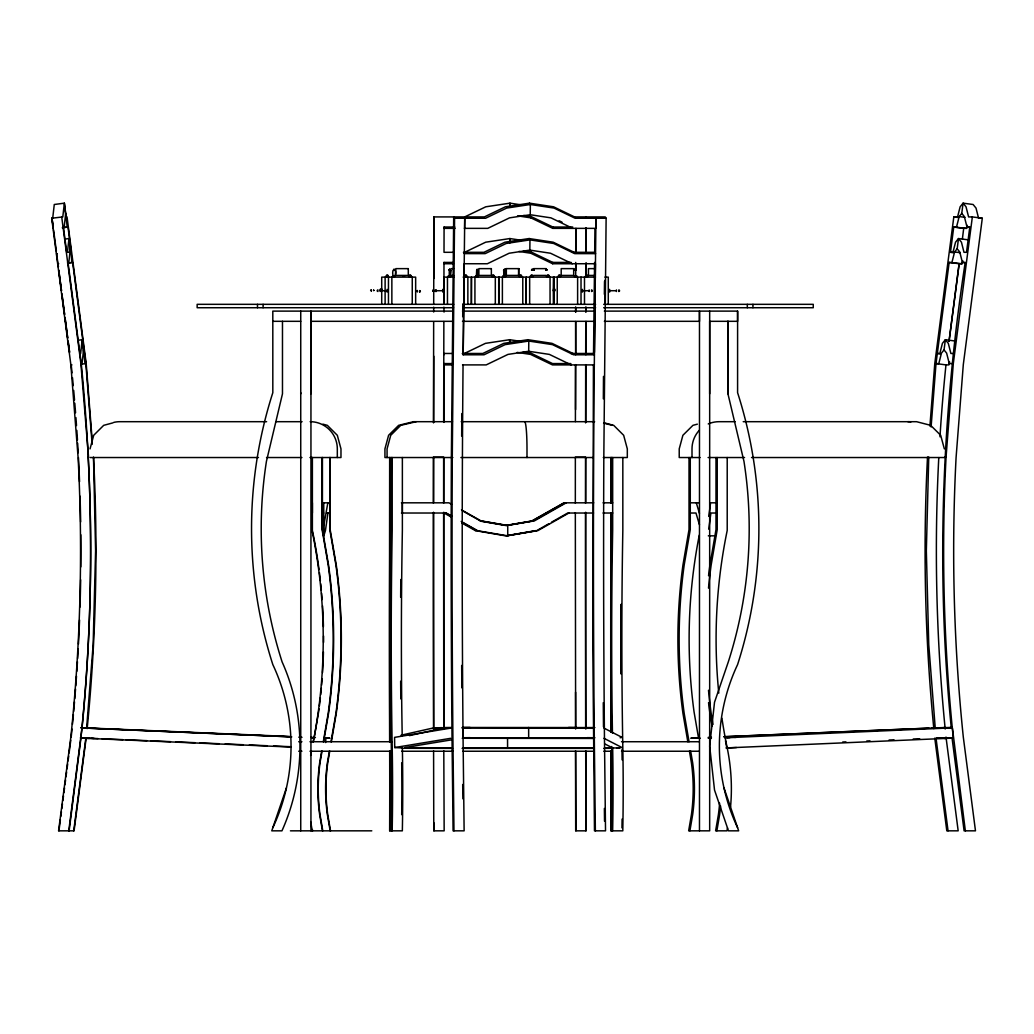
<?xml version="1.0" encoding="UTF-8"?>
<svg xmlns="http://www.w3.org/2000/svg" width="1034" height="1034" viewBox="0 0 1034 1034"><rect width="100%" height="100%" fill="white"/><g stroke="black" fill="none" stroke-linecap="round" stroke-linejoin="round"><path stroke-width="1.5" d="M300.739 830.832L300.739 392.687M310.937 830.832L310.95 311.118L310.937 393.825M327.946 513.019L325.426 530.649L323.81 535.819L323.396 520.89M370.637 290.257L370.637 290.153M373.701 290.399C373.688 289.21 373.701 291.678 373.688 290.166M380.486 291.058L380.486 288.913L380.499 291.187M433.492 422.893L433.66 321.677M433.621 457.61L433.621 457.532A1792.866 31.291 -90 0 0 433.582 502.602M433.66 422.299L433.763 356.2M443.612 512.696L443.754 727.936L434.719 727.936M443.612 503.157L443.638 457.08L433.44 457.08A1802.986 31.472 90 0 0 433.414 503.144M443.676 421.613L443.857 321.522M443.935 364.627L443.935 364.886A1792.025 31.278 -90 0 0 443.844 422.402M575.331 512.696L575.628 727.561M575.331 503.157L575.356 457.08L585.554 457.08A1802.986 31.472 -90 0 0 585.515 503.144M575.408 421.613L575.486 365.183M575.654 364.627L575.654 364.886A1792.025 31.278 -90 0 0 575.589 409.606M585.593 422.893L585.671 365.183M585.722 457.61L585.722 457.532A1792.866 31.291 90 0 0 585.696 502.602M585.774 422.299L585.851 364.627M709.673 393.825L709.673 321.315L737.591 321.315L737.591 311.118L604.36 311.118M727.949 393.825L727.949 321.315L727.949 393.825L743.963 461.332A435.56 435.56 0 0 1 728.311 661.889L714.52 702.241L709.673 746.147L709.673 830.832L688.657 830.832L691.423 814.663A190.075 188.653 90 0 0 691.423 762.808L689.419 751.123M737.604 311.118L737.591 392.687A444.788 444.788 0 0 1 737.591 664.578A191.717 191.717 0 0 0 737.591 827.704M380.499 289.972L380.473 290.373M389.831 830.832L389.87 816.033A200.131 3.49 90 0 0 389.844 750.942M433.685 312.01L433.698 307.176M433.698 303.944L433.905 216.92L484.39 216.92L505.38 206.8L529.473 203.168L553.565 206.8L574.542 216.92M433.944 278.508L433.905 216.92M444.051 312.087L443.896 307.137M443.896 303.944L443.987 262.416L453.163 262.416M454.766 227.028L444.077 227.028L444.013 252.309L453.538 252.309M509.633 342.629L509.646 339.708L521.731 341.53M509.865 242.938L509.878 238.557L521.963 240.366M509.956 206.089L509.956 203.168L522.041 204.99M575.576 321.522L575.679 354.778M575.602 311.932L575.615 307.137M575.679 276.789L575.718 262.416M575.731 252.309L575.796 228.617M575.692 352.387L575.757 321.755M575.783 312.087L575.796 307.253M575.873 270.184L575.886 263.722M575.925 251.107L575.964 228.346M585.696 353.912L585.774 321.677M585.8 312.01L585.8 307.176M585.877 276.556L585.903 263.657M585.929 252.374L585.981 228.204M585.877 354.791L585.955 321.419M585.968 311.88L585.981 307.111M586.058 275.328L586.084 262.636M586.11 253.123L586.162 227.751M611.094 830.832L611.094 829.526A200.131 3.49 -90 0 0 611.107 750.942M381.83 289.985L381.856 289.055M419.623 292.195L419.662 290.567M553.293 290.205L553.319 288.977M461.681 436.128L461.836 413.548M463.051 364.627L463.051 364.886A1792.025 156.186 -90 0 0 463.051 737.048L464.124 830.832L453.086 830.832L452.026 738.095A1802.986 157.142 90 0 1 451.38 457.08L453.693 216.92L454.572 218.239L452.272 457.61A1792.866 156.263 -90 0 0 452.905 737.048L453.965 830.832M554.676 288.977L554.676 291.006M593.413 365.183L592.779 644.596L594.472 830.832L605.523 830.832L604.451 737.048A1792.866 156.263 90 0 1 603.817 457.61L606.118 218.239L605.252 216.92L573.689 216.92M594.292 364.627L594.292 364.886A1792.025 156.186 -90 0 0 594.292 737.048L595.364 830.832M603.339 398.84L603.494 376.402M393.398 276.737C390.296 267.354 398.387 267.703 394.561 276.776M449.299 269.939L449.247 276.815M462.715 316.727L462.857 303.944M594.576 262.416L593.529 353.473L594.408 354.778L573.573 354.791L552.492 344.632L528.801 341.052L505.096 344.632L484.015 354.791L463.18 354.791L464.731 218.239L464.615 228.359M476.687 269.939L476.377 276.647L477.63 276.608M504.514 269.887L503.636 270.081L504.023 276.53M504.01 269.977L503.661 276.737M462.521 364.899L486.2 364.899L507.978 354.404L528.684 351.276L528.801 341.052L527.909 339.708L503.829 343.353L482.839 353.473L462.301 353.473L463.167 354.778M463.193 352.387L464.214 263.735L487.35 263.748L509.129 253.24L529.835 250.112L529.951 239.888L529.072 238.557L504.98 242.189L483.99 252.309L463.452 252.309L464.318 253.614L485.166 253.627L506.246 243.468L529.951 239.888L553.642 243.468L574.723 253.627L595.571 253.627L594.692 252.309L594.951 228.617M464.382 228.359L487.751 228.359L509.542 217.851L530.235 214.736L530.352 204.499L529.473 203.168M604.36 294.276L604.515 281.39M553.319 291.006L553.293 290.554M594.434 352.387L595.455 263.735L552.673 263.748L530.804 253.24L518.939 251.456M391.304 830.832L391.55 814.663A190.075 16.57 90 0 0 391.55 762.808L390.8 713.357A543.729 47.383 -90 0 1 390.8 565.042L391.343 457.532M392.196 830.832L392.416 816.033A200.131 17.436 90 0 0 392.209 747.957A533.673 46.517 -90 0 1 392.209 530.442L392.209 457.532M420.321 291.523L420.334 291.265M611.766 830.832L611.999 814.663A190.075 16.57 -90 0 0 611.999 762.808L611.753 746.509M612.645 830.832L612.671 829.526A200.131 17.436 -90 0 0 612.671 747.957L619.56 747.957M621.964 827.898L622.093 819.07M323.745 502.821L323.81 535.819M419.636 291.42L419.662 290.657M419.662 291.342L419.636 292.066M554.663 289.494L554.663 290.748M968.522 239.888L958.492 238.557L957.174 248.78L959.746 251.96L962.408 262.416L965.2 262.416C941.625 416.288 935.938 572.952 951.28 727.936L952.379 727.936L965.355 830.832M325.645 742.554L325.865 738.198L329.936 738.211L327.7 738.095M450.255 276.698L450.734 270.132L450.307 276.647M477.501 269.9L477.721 276.698L476.868 276.841M505.083 276.776L505.587 270.132L503.881 269.939M68.761 830.832L82.035 727.936C94.004 606.816 93.215 484.662 81.247 363.58L68.024 262.416L68.826 262.416L70.325 248.78L68.994 238.557L64.664 239.125M80.807 727.69L86.636 727.936L93.15 644.596L95.593 550.838L93.499 457.08A1802.986 1801.887 -90 0 1 87.166 728.608M929.915 426.098L934.775 363.58L953.813 216.92L957.562 216.92L960.134 206.8L963.081 203.168L973.11 204.499L976.018 208.08L978.591 218.252L982.3 218.239L963.3 364.627L956.075 457.61A1792.866 1779.501 90 0 0 963.3 737.048L975.476 830.832L964.102 830.832L952.068 738.095L953.141 738.095L726.669 747.905M931.091 426.964L936.016 363.58L949.147 262.416L962.008 263.748L962.77 260.736M939.971 436.8A1792.025 1778.674 -90 0 1 945.968 364.886L945.994 364.627M953.309 738.095A1802.986 1789.544 -90 0 1 946.058 457.08L953.309 363.58L972.348 216.92L982.3 218.239M517.22 352.4L530.571 354.404L552.44 364.899L594.304 364.899L595.959 218.239L595.855 228.359L552.751 228.359L552.88 227.028L531.101 216.571L523.54 215.434M552.673 263.748L552.789 262.416L531.024 251.96L523.462 250.823M953.296 252.684L950.466 252.309L953.736 227.028L966.596 228.359L967.359 225.36M945.981 364.886L936.016 363.58L938.807 363.58L941.457 353.124L944.042 349.931L945.36 339.708L955.39 341.052M956.528 227.028L959.177 216.571L961.762 213.392L963.081 203.168L966.027 206.8L968.599 216.92L972.348 216.92M949.031 341.298L959.1 263.722M962.395 238.97L963.688 228.346L966.596 228.359M58.938 830.832L60.386 819.704M60.799 816.524L61.433 811.755M61.846 808.575L62.467 803.806M62.88 800.626L63.501 795.857M63.914 792.677L64.547 787.908M64.961 784.728L65.581 779.959M65.995 776.78L66.615 772.023M67.042 768.844L67.662 764.074M68.076 760.895L68.696 756.125M69.11 752.946L70.777 740.228M69.123 830.832L80.936 738.095L89.402 738.444M73.724 830.832L85.848 738.095L94.094 738.444M949.044 341.298L959.177 263.735L962.008 263.748M708.755 516.38L710.591 502.821L716.394 502.821M708.717 529.175L710.901 513.019L716.704 513.019M327.843 502.821L323.823 525.479M552.751 228.359L530.881 217.851L531.101 216.571M530.804 253.24L531.024 251.96M314.142 737.837L318.601 711.987A533.673 533.35 90 0 0 319.028 708.846M321.677 751.123L319.661 762.808A190.075 189.959 90 0 0 319.661 814.663L322.453 830.832M323.293 741.766L328.192 713.357A543.729 543.393 -90 0 0 328.192 565.042L322.078 529.589L322.078 457.532M322.039 751.123L320.01 762.808A190.075 189.959 90 0 0 320.01 814.663L322.802 830.832M323.642 741.766L328.553 713.357A543.729 543.393 -90 0 0 328.553 565.042L322.427 529.589L322.427 457.532M329.407 751.123L327.377 762.808A190.075 189.959 -90 0 0 327.377 814.663L330.169 830.832M331.009 741.766L335.921 713.357A543.729 543.393 -90 0 0 335.921 565.042L329.794 529.589L329.794 457.532M329.756 751.123L327.739 762.808A190.075 189.959 -90 0 0 327.739 814.663L330.531 830.832M331.371 741.766L336.27 713.357A543.729 543.393 90 0 0 336.27 565.042L330.156 529.589L330.156 457.532M689.898 830.832L692.664 814.663A190.075 188.653 90 0 0 692.664 762.808L690.66 751.123M716.859 830.832L719.638 814.663A190.075 188.653 -90 0 0 720.62 806.055M727.497 827.872L726.98 830.832L715.618 830.832L718.397 814.663A190.075 188.653 -90 0 0 719.612 803.172M313.173 742.166L313.935 737.837L311.997 737.759M86.145 738.095L74.073 830.832L58.576 830.832L70.842 737.048A1792.866 1791.78 -90 0 0 78.106 457.61L70.842 364.627L51.7 218.239L52.695 218.252L54.272 204.499L64.367 203.168L65.698 213.392L64.198 227.028L63.397 227.028L66.693 252.309L67.417 252.309L68.994 238.557L70.467 250.861M77.886 340.289L82.216 339.708L83.547 349.931L82.048 363.58L81.247 363.58M951.939 262.416L954.589 251.96L957.174 248.78M949.639 361.9L948.876 364.899L946.058 364.899M90.048 448.885L93.706 435.288L103.697 425.336L112.965 422.854M286.431 787.934L271.761 830.832L281.946 830.832C305.87 777.529 306.025 715.218 282.101 661.902A435.56 435.56 0 0 1 266.436 461.332L282.476 393.825L282.476 321.315M449.893 270.326L449.002 270.029L449.893 269.887M450.41 269.577L449.247 269.499L450.217 269.396M477.876 269.577L476.739 269.46L477.811 269.615M478.096 270.184L476.687 270.236M504.191 269.538L505.355 269.538L504.204 269.37M505.548 270.184L504.256 270.313M533.35 270.029L531.463 270.081L533.971 270.197M574.852 276.647L576.158 276.608M395.027 270.184L393.398 270.132M450.63 270.081L449.816 270.326M532.652 276.608L531.127 276.517L532.329 276.841M547.051 269.887L546.43 270.081M565.055 502.821L533.221 520.89L506.841 525.479L480.383 520.89L462.25 510.68M566.193 502.821L534.423 520.865L506.841 525.479M548.821 523.747L536.672 530.649L506.841 535.819L537.874 530.61L568.855 513.019M551.523 522.222L567.705 513.019L593.529 513.019M531.941 520.89L563.982 502.821L593.71 502.821M564.422 502.821L532.42 520.865L505.6 525.492L480.345 521.136M389.663 751.123L389.702 762.808A190.075 3.322 90 0 1 389.702 814.663L389.65 830.832L402.355 830.832L402.368 829.526A200.131 17.436 90 0 0 402.368 747.957L401.709 748.28L452.543 748.383M612.671 747.957L612.012 748.28M506.712 748.37L507.578 747.944L507.539 737.772M527.767 727.91L528.645 727.484L528.671 737.669L527.805 738.095M464.718 216.92L485.786 206.8L509.956 203.168L510.137 204.499M464.641 252.309L485.696 242.189L509.878 238.557L510.059 239.888M464.408 353.473L485.463 343.353L509.646 339.708L509.827 341.052M545.965 269.577L546.456 269.396M545.952 269.538L546.611 269.396M545.862 270.236L546.973 269.913M505.277 269.46L504.463 269.641M546.482 270.081L545.693 270.275M697.368 424.16L692.948 425.336L682.892 435.288L679.222 448.885L679.222 457.532L700.057 457.532M401.024 735.239L432.509 728.143L441.66 727.626M409.464 735.626L442.138 728.272L452.078 727.91M416.237 421.691L400.765 425.336L390.736 435.288L387.065 448.885L387.065 457.532M620.154 737.759L622.041 737.371L604.024 728.143M535.896 530.61L505.6 535.845L475.291 530.61M450.333 269.641L449.325 269.577M476.687 269.939L477.501 269.9M504.799 269.654L504.204 269.641M505.342 270.275L503.933 270.132M402.368 747.957L394.704 747.543L394.587 737.371L450.566 728.143M394.704 747.543L450.682 738.315M452.168 739.749L404.759 747.556L451.703 747.957M51.7 218.239L62.79 216.92L64.367 203.168L65.956 216.92L67.029 216.92L86.197 363.58L92.207 440.523M62.867 227.596L67.998 227.028L71.294 252.309L70.57 252.309M62.273 227.777L67.998 227.028M56.353 251.094L53.574 229.858M57.322 253.627L56.599 253.627L58.421 266.888M58.331 266.901L58.007 263.722M67.494 262.985L72.626 262.416L85.848 363.58L92.155 444.4M68.322 262.972L72.626 262.416M81.544 364.136L85.848 363.58L85.046 363.58L83.547 349.931M68.166 252.322L71.062 251.96L71.824 262.416M449.544 269.37L450.359 269.46M692.289 738.095L690.828 738.211L700.251 738.198M943.693 728.272L952.379 727.936M616.794 748.086L622.003 747.543L603.985 738.315M944.094 738.444L951.047 738.095L937.024 738.095M692.185 738.108L698.506 737.837L694.072 711.987A533.673 529.692 90 0 1 699.294 535.108M723.658 736.777L943.913 727.561M943.693 727.91L952.198 727.548L943.628 727.574M734.579 737.384L950.698 727.91L931.699 728.091M944.249 737.746L936.016 738.095L948.049 830.832M944.042 738.095L951.138 737.785M708.225 737.371L711.444 737.242M724.33 736.699L928.92 728.143M727.018 737.759L736.053 737.371M842.723 741.998L845.941 741.869M866.776 740.99L869.982 740.861M889.072 740.008L894.035 739.853M913.229 739L919.678 738.78M727.471 747.931L736.466 747.543M724.95 737.837L730.004 737.578M462.12 728.091L470.444 727.91M462.224 738.263L594.098 738.444M402.859 275.768L404.733 275.768M604.748 747.931L611.895 747.556L605.058 744.053M603.791 748.383L612.619 748.267M443.108 727.574L451.082 727.484M470.134 727.484L462.87 727.561L462.909 737.746L470.186 737.669M86.636 727.936L94.508 728.272M547.257 275.768L546.508 275.768M454.572 218.239L485.579 218.252L506.66 208.08L530.352 204.499L554.043 208.08L575.124 218.252L606.118 218.239M552.88 227.028L572.733 227.028M961.762 213.392L964.347 216.571L966.997 227.028L969.789 227.028L966.519 252.309L963.998 252.309L961.439 242.189L958.492 238.557L955.545 242.189L952.973 252.309L950.466 252.309M455.089 228.359L444.245 228.359L444.077 227.028M572.565 252.309L594.692 252.309M552.789 262.416L571.13 262.416M453.461 263.735L444.168 263.735L443.987 262.416M451.419 268.633L453.629 268.633M533.557 268.633L546.211 268.633M595.119 268.633L588.449 268.633L588.449 275.432L595.132 275.432M504.256 269.887L505.161 269.939M386.781 275.16L387.685 275.16M409.684 275.16L410.576 275.16M465.287 275.16L466.256 275.16M492.74 275.16L493.645 275.16M519.947 275.16L521.097 275.16M531.282 275.16L532.226 275.16M547.477 275.16L548.666 275.16M558.916 275.16L559.808 275.16M586.162 275.16L587.066 275.16M386.47 275.432L387.996 275.432M409.374 275.432L410.886 275.432M451.419 275.432L453.629 275.432M464.977 275.432L466.567 275.432M492.43 275.432L493.955 275.432M519.624 275.432L521.407 275.432M530.972 275.432L532.536 275.432M533.557 275.432L546.211 275.432M547.167 275.432L548.976 275.432M558.593 275.432L560.118 275.432M585.851 275.432L587.377 275.432M392.623 275.768L395.337 275.768M448.226 275.768L451.018 275.768M475.692 275.768L478.419 275.768M502.886 275.768L505.872 275.768M530.416 275.768L533.428 275.768M548.498 275.768L549.287 275.768M574.141 275.768L576.856 275.768M386.16 276.104L388.306 276.104M409.05 276.104L411.196 276.104M464.654 276.104L466.877 276.104M492.119 276.104L494.278 276.104M519.314 276.104L521.731 276.104M530.649 276.104L532.859 276.104M546.844 276.104L549.287 276.104M558.282 276.104L560.428 276.104M585.541 276.104L587.687 276.104M385.876 276.453L388.59 276.453M408.766 276.453L411.48 276.453M464.369 276.453L467.161 276.453M491.835 276.453L494.562 276.453M519.029 276.453L522.015 276.453M530.364 276.453L533.143 276.453M546.559 276.453L549.571 276.453M557.998 276.453L560.712 276.453M585.257 276.453L587.971 276.453M453.81 277.125L444.064 277.125L444.064 304.319M463.154 277.125L471.336 277.125L471.258 304.319M595.468 277.125L471.53 277.125L471.53 304.319M604.877 277.125L608.276 277.125L608.276 304.319M380.305 290.722L387.104 290.722M435.909 290.722L442.707 290.722M582.388 290.722L589.173 290.722M609.633 290.722L616.432 290.722M453.732 304.319L197.158 304.332L197.158 307.731L453.564 307.731M463.154 304.319L595.597 304.332M603.662 304.332L813.254 304.332L813.254 307.731L603.662 307.731M463.245 307.731L595.597 307.731M452.814 311.118L272.808 311.118L272.821 392.687A444.788 444.788 0 0 0 272.821 664.578A191.717 191.717 0 0 1 272.821 827.704M462.482 311.118L594.679 311.118M272.821 321.315L300.739 321.315M310.95 321.315L452.814 321.315M462.482 321.315L594.679 321.315M604.36 321.315L699.475 321.315L699.475 311.118L699.475 830.832M79.915 353.473L80.639 353.473L82.216 339.708L83.793 353.473M451.716 353.473L443.78 353.473L443.961 354.778M570.742 353.473L593.529 353.473M953.387 353.473L950.879 353.473L948.307 343.353L945.36 339.708L942.413 343.353L939.841 353.473L937.334 353.473L940.177 353.848M452.931 363.58L443.767 363.58L443.935 364.886L451.677 364.899M570.897 363.58L552.557 363.58L530.791 353.124L523.23 351.987M952.068 363.58L949.277 363.58L946.627 353.124L944.042 349.931M266.617 421.691L119.931 421.691A27.194 27.168 -90 0 0 113.688 422.415M276.285 421.691L302.083 421.691M452.478 421.691L413.535 421.691L398.659 425.336L388.603 435.288L384.932 448.885L384.932 457.532L452.827 457.532M461.19 421.691L594.615 421.691M735.135 421.691L718.992 421.691A27.194 26.987 -90 0 0 708.251 423.94M743.213 421.691L916.551 421.691L930.652 425.336L940.681 435.288L944.352 448.885M61.717 216.92L80.885 363.58L88.549 457.08M944.817 457.08L946.058 457.08M90.048 457.532L258.474 457.532M266.526 457.532L301.915 457.532M309.967 457.532L340.974 457.532L340.974 448.885L337.317 435.288L327.326 425.336L322.918 424.16M460.893 457.532L593.257 457.532M603.287 457.532L627.315 457.532L627.315 448.885L623.657 435.288L613.679 425.336L603.882 422.751M708.096 457.532L744.558 457.532M751.524 457.532L944.352 457.532M312.384 502.821L312.384 513.019M322.026 502.821L329.794 502.821M401.412 502.821L448.924 502.821L451.716 504.398M603.055 502.821L612.748 502.821M690.273 502.821L699.191 502.821M322.427 513.019L323.668 513.019M326.925 513.019L329.794 513.019M401.438 513.019L446.261 513.019L451.703 516.082M603.016 513.019L612.748 513.019M690.273 513.019L695.96 513.019L699.462 524.768M462.185 727.484L594.886 727.574M90.216 728.091L81.893 727.91L85.641 728.091M463.271 727.91L594.136 728.272M462.831 737.772L593.658 737.785M708.187 738.198L711.392 738.198M298.697 741.727L301.915 741.727M309.98 741.727L392.132 741.727M621.512 741.727L698.997 741.727M462.883 747.944L593.697 747.957M725.971 747.957L726.812 747.957L725.48 740.732M462.095 748.37L594.24 748.383M298.697 751.24L301.915 751.24M309.98 751.24L392.132 751.24M401.631 751.24L453.176 751.24M462.844 751.24L594.292 751.24M603.791 751.24L612.012 751.24M621.512 751.24L698.997 751.24M290.438 830.832L371.788 830.832M708.316 535.832L715.541 535.845M57.917 263.735L58.731 263.748M71.139 364.899L71.953 364.899M533.143 270.029L533.764 270.184M568.506 727.484L576.403 727.574M567.162 727.91L576.804 728.272M587.157 737.669L594.873 737.746M311.738 737.72L313.173 737.785M92 728.143L290.037 736.492M89.829 738.263L81.531 738.095L85.253 738.263M91.599 738.315L98.036 738.586M102.108 738.78L122.93 739.659M126.135 739.801L146.97 740.667M151.158 740.835L170.468 741.649M175.806 741.882L195.038 742.696M199.846 742.903L219.079 743.717M225.205 743.95L243.106 744.726M249.349 744.971L267.147 745.734M273.558 746.005L291.213 746.729M310.846 737.384L315.422 737.565M323.926 737.94L327.868 738.108M81.04 727.794L83.896 727.91M89.803 728.272L290.722 736.828M298.761 737.177L301.98 737.32M81.725 727.936L291.769 736.893M80.316 737.862L85.848 738.095M86.223 738.315L291.342 747.065M449.816 269.887L450.708 270.081M584.494 727.936L586.524 728.143M959.177 216.571L964.942 217.308M954.589 251.96L960.353 252.697M953.813 216.92L958.079 217.489M966.997 227.028L969.853 227.415M953.736 227.028L963.778 228.359M962.408 262.416L965.265 262.791M949.147 262.416L959.177 263.735M530.235 214.736L550.941 217.851L572.72 228.359M517.53 215.847L530.881 217.851M529.072 238.557L553.151 242.189L574.141 252.309M529.835 250.112L550.527 253.24L572.319 263.748M527.909 339.708L552.001 343.353L572.991 353.473M528.684 351.276L549.377 354.404L571.169 364.899M533.221 269.37L534.268 269.654L533.311 269.396M533.996 269.641L533.311 269.422M504.321 270.275L503.661 270.132M603.585 423.1L612.348 425.336M533.867 269.538L533.182 269.422M559.123 220.759L562.018 222.155M461.461 509.878L480.952 520.865L507.733 525.492L507.733 535.845L476.92 530.649L461.952 522.222M461.203 521.433L477.501 530.61M445.628 513.019L451.07 516.082M444.051 513.019L450.927 516.858M461.707 522.958L475.433 530.649M723.994 787.934L738.664 830.832L728.466 830.832L714.52 790.041L709.673 746.147L709.673 311.118M696.309 502.821L699.436 513.368M65.698 213.392L67.197 227.028M70.325 248.78L71.062 251.96M312.384 829.526L312.617 830.832M310.73 821.952L312.255 830.832M713.046 724.407L711.159 713.357A543.729 539.67 90 0 1 708.497 690.26M712.077 725.984L709.919 713.357A543.729 539.67 -90 0 1 708.549 702.603M689.058 741.766L684.185 713.357A543.729 539.67 -90 0 1 684.185 565.042L690.273 529.589L690.273 457.532M687.817 741.766L682.944 713.357A543.729 539.67 -90 0 1 682.944 565.042L689.019 529.589L689.019 457.532M586.007 216.92L586.188 218.239M61.458 290.644L58.744 270.068L61.523 290.644M65 317.554L67.714 338.131L65.039 317.554M68.128 341.298L69.588 352.387L68.141 341.298M945.994 737.048L958.169 830.832L946.808 830.832L934.775 738.095M52.488 221.547L53.199 226.989M52.062 218.239L53.29 228.359M935.227 727.936L928.752 644.596L926.335 550.838L928.752 457.08L927.511 457.08A1802.986 1789.544 90 0 0 933.818 728.608M71.191 364.627L71.217 364.886A1792.025 1790.94 -90 0 1 72.031 372.86M621.964 749.663L622.119 759.887M612.451 733.274L612.128 711.987A533.673 46.517 -90 0 1 612.671 530.442L612.671 457.532M611.546 732.305L611.262 713.357A543.729 47.383 -90 0 1 611.262 565.042L611.792 513.019M402.2 736.311L401.825 711.987A533.673 46.517 90 0 1 402.368 530.442L402.368 457.532M604.373 808.446L604.528 821.242M462.702 784.47L462.87 798.855M461.681 665.431L461.836 687.869M610.874 732.305L610.991 711.987A533.673 9.319 -90 0 1 611.094 530.442L611.094 513.019M610.926 751.123L610.965 762.808A190.075 3.322 -90 0 1 610.965 814.663L610.913 830.832L622.804 830.832L623.024 816.033A200.131 17.436 -90 0 0 622.83 747.957A533.673 46.517 90 0 1 622.83 530.442L622.83 457.532M585.89 751.356L586.071 830.832L575.692 830.832L575.511 750.891M585.709 750.891L585.89 830.832M575.692 751.356L575.873 830.832M443.793 750.891L444.155 830.832L433.776 830.832L433.595 750.891M433.944 822.883L433.957 830.832M389.637 741.766L389.547 713.357A543.729 9.487 -90 0 1 389.547 565.042L389.663 457.532M752.946 304.332L752.946 307.731M747.311 304.332L747.311 307.731M727.212 457.532L727.212 530.442A533.673 529.692 90 0 0 718.798 693.077M717.234 457.532L717.234 529.589L711.159 565.042A543.729 539.67 90 0 0 708.497 588.139M715.993 457.532L715.993 529.589L709.919 565.042A543.729 539.67 -90 0 0 708.549 575.796M692.005 457.532L692.005 448.885A27.194 26.987 -90 0 1 699.359 430.234M619.495 290.334L619.495 291.123M618.81 289.908L618.81 291.536M616.432 289.934L616.432 291.51M611.792 457.532L611.792 502.821M611.094 457.532L611.094 502.821M610.926 457.532L610.926 502.821M610.926 513.019L610.81 565.042A543.729 9.487 -90 0 0 610.81 713.357M609.633 289.365L609.633 292.079M604.877 280.33L604.877 304.319M592.236 290.334L592.236 291.123M591.564 289.908L591.564 291.536M589.173 289.934L589.173 291.51M584.494 277.125L584.494 304.319M582.388 289.365L582.388 292.079M581.018 277.125L581.018 304.319M577.618 277.125L577.618 304.319M557.236 277.125L557.236 304.319M553.836 277.125L553.836 304.319M553.733 277.125L553.565 288.318M553.565 291.523L553.565 304.319L553.448 277.125M550.049 277.125L550.049 304.319M529.654 277.125L529.654 304.319M526.991 457.532L526.991 448.885A27.194 2.365 -90 0 0 524.626 421.691M522.777 277.125L522.777 304.319M518.564 268.633L518.564 275.432M506.337 268.633L506.337 275.432M502.382 277.125L502.382 304.319M498.983 277.125L498.983 304.319M498.711 277.125L498.724 304.319M495.312 277.125L495.312 304.319M474.929 277.125L474.929 304.319M467.859 277.125L467.859 304.319M447.463 277.125L447.463 304.319M442.707 289.365L442.785 292.079M435.986 289.934L435.986 291.51M435.909 289.934L435.909 291.51M433.608 289.908L433.608 291.536M433.53 289.908L433.53 291.536M432.923 290.334L432.923 291.123M432.845 290.334L432.845 291.123M415.655 304.319L415.655 277.125L381.714 277.125L381.714 304.319M412.256 277.125L412.256 304.319M402.316 502.821L402.316 513.019M391.86 277.125L391.86 304.319M389.831 457.532L389.831 530.442A533.673 9.319 -90 0 0 389.818 741.74M388.461 277.125L388.461 304.319M387.104 289.365L387.104 292.079M385.113 277.125L385.113 304.319M380.305 289.934L380.305 291.51M377.927 289.908L377.927 291.536M377.242 290.334L377.242 291.123M337.317 457.532L337.317 448.885A27.194 27.168 -90 0 0 310.135 421.691M312.384 457.532L312.384 530.442A533.673 533.35 90 0 1 319.028 569.553M312.035 457.532L312.035 530.442A533.673 533.35 -90 0 1 313.289 741.74M300.739 311.118L300.739 393.825M263.101 304.332L263.101 307.731M257.479 304.332L257.479 307.731M401.709 762.808A190.075 16.57 90 0 1 401.709 814.663M400.804 698.919A543.729 47.383 -90 0 1 400.662 681.199M400.662 597.2A543.729 47.383 -90 0 1 400.804 579.479M603.481 726.837A1802.986 157.142 -90 0 1 603.287 702.681M621.072 673.276A543.729 47.383 90 0 1 621.072 605.123M621.111 674.09A533.673 9.319 90 0 1 621.111 604.308M575.641 729.048A1792.025 31.278 -90 0 1 575.589 692.211M585.839 729.048A1792.866 31.291 90 0 1 585.696 512.244M585.658 728.44A1802.986 31.472 -90 0 1 585.515 512.683M620.943 673.276A543.729 9.487 90 0 1 620.943 605.123M443.922 729.048A1792.025 31.278 -90 0 1 443.78 512.244M443.78 502.602A1792.025 31.278 -90 0 1 443.806 457.61M433.724 729.048A1792.866 31.291 -90 0 1 433.582 512.244M433.556 728.44A1802.986 31.472 90 0 1 433.401 512.683M319.428 572.707A533.673 533.35 90 0 1 320.359 580.591M320.695 583.745A533.673 533.35 90 0 1 321.315 590.065M321.6 593.232A533.673 533.35 90 0 1 322.104 599.552M322.543 605.885A533.673 533.35 90 0 1 323.435 626.501M323.577 636.026A533.673 533.35 90 0 1 323.577 642.372M323.435 651.898A533.673 533.35 90 0 1 322.543 672.514M322.104 678.847A533.673 533.35 90 0 1 321.6 685.167M321.315 688.334A533.673 533.35 90 0 1 320.695 694.654M320.359 697.808A533.673 533.35 90 0 1 319.428 705.692M72.496 377.656A1792.025 1790.94 -90 0 1 73.259 385.63M73.698 390.425A1792.025 1790.94 -90 0 1 74.526 400.016M74.797 403.208A1792.025 1790.94 -90 0 1 75.56 412.799M75.921 417.594A1792.025 1790.94 -90 0 1 76.503 425.594M76.839 430.402A1792.025 1790.94 -90 0 1 77.46 439.993M77.653 443.198A1792.025 1790.94 -90 0 1 78.196 452.802M78.455 457.61A1792.025 1790.94 -90 0 1 79.553 481.702M80.045 496.165A1792.025 1790.94 -90 0 1 80.652 521.899M80.807 534.759A1792.025 1790.94 -90 0 1 80.807 566.916M80.652 579.777A1792.025 1790.94 -90 0 1 79.993 607.113M79.553 619.973A1792.025 1790.94 -90 0 1 78.455 644.066M78.196 648.887A1792.025 1790.94 -90 0 1 77.64 658.516M77.447 661.721A1792.025 1790.94 -90 0 1 76.826 671.35M76.49 676.171A1792.025 1790.94 -90 0 1 75.792 685.788M75.547 689.006A1792.025 1790.94 -90 0 1 74.784 698.622M74.513 701.827A1792.025 1790.94 -90 0 1 73.672 711.444M73.388 714.649A1792.025 1790.94 -90 0 1 72.47 724.252M72.005 729.048A1792.025 1790.94 -90 0 1 71.191 737.048M88.2 457.08A1802.986 1801.887 90 0 1 80.885 738.095M310.627 755.427A200.131 200.001 90 0 1 311.441 750.942M730.547 806.959A200.131 198.631 -90 0 0 727.212 747.957A533.673 529.692 90 0 1 721.939 718.268M907.904 421.691A27.194 26.987 -90 0 1 910.967 421.872M945.192 729.048A1792.025 1778.674 -90 0 1 938.782 457.61M371.296 290.115L371.322 291.058L371.296 290.115M417.258 291.73L417.284 290.554L417.258 291.73M574.452 270.081L576.106 270.081L574.452 270.081M574.671 269.499L575.848 269.499L574.736 269.46M393.657 269.46L394.833 269.538L393.721 269.422M531.747 269.46L532.924 269.538L531.747 269.46M408.301 268.633L395.815 268.633L395.815 275.432L408.301 275.432L408.301 268.633M491.37 268.633L478.871 268.633L478.884 275.432L491.37 275.432L491.357 268.633M518.822 268.633L506.078 268.633L506.078 275.432L518.822 275.432L518.822 268.633M573.676 268.633L561.191 268.633L561.191 275.432L573.676 275.432L573.676 268.633M64.586 314.388L61.872 293.811L64.625 314.388M526.254 304.319L526.254 277.125L526.177 304.319"/></g></svg>
